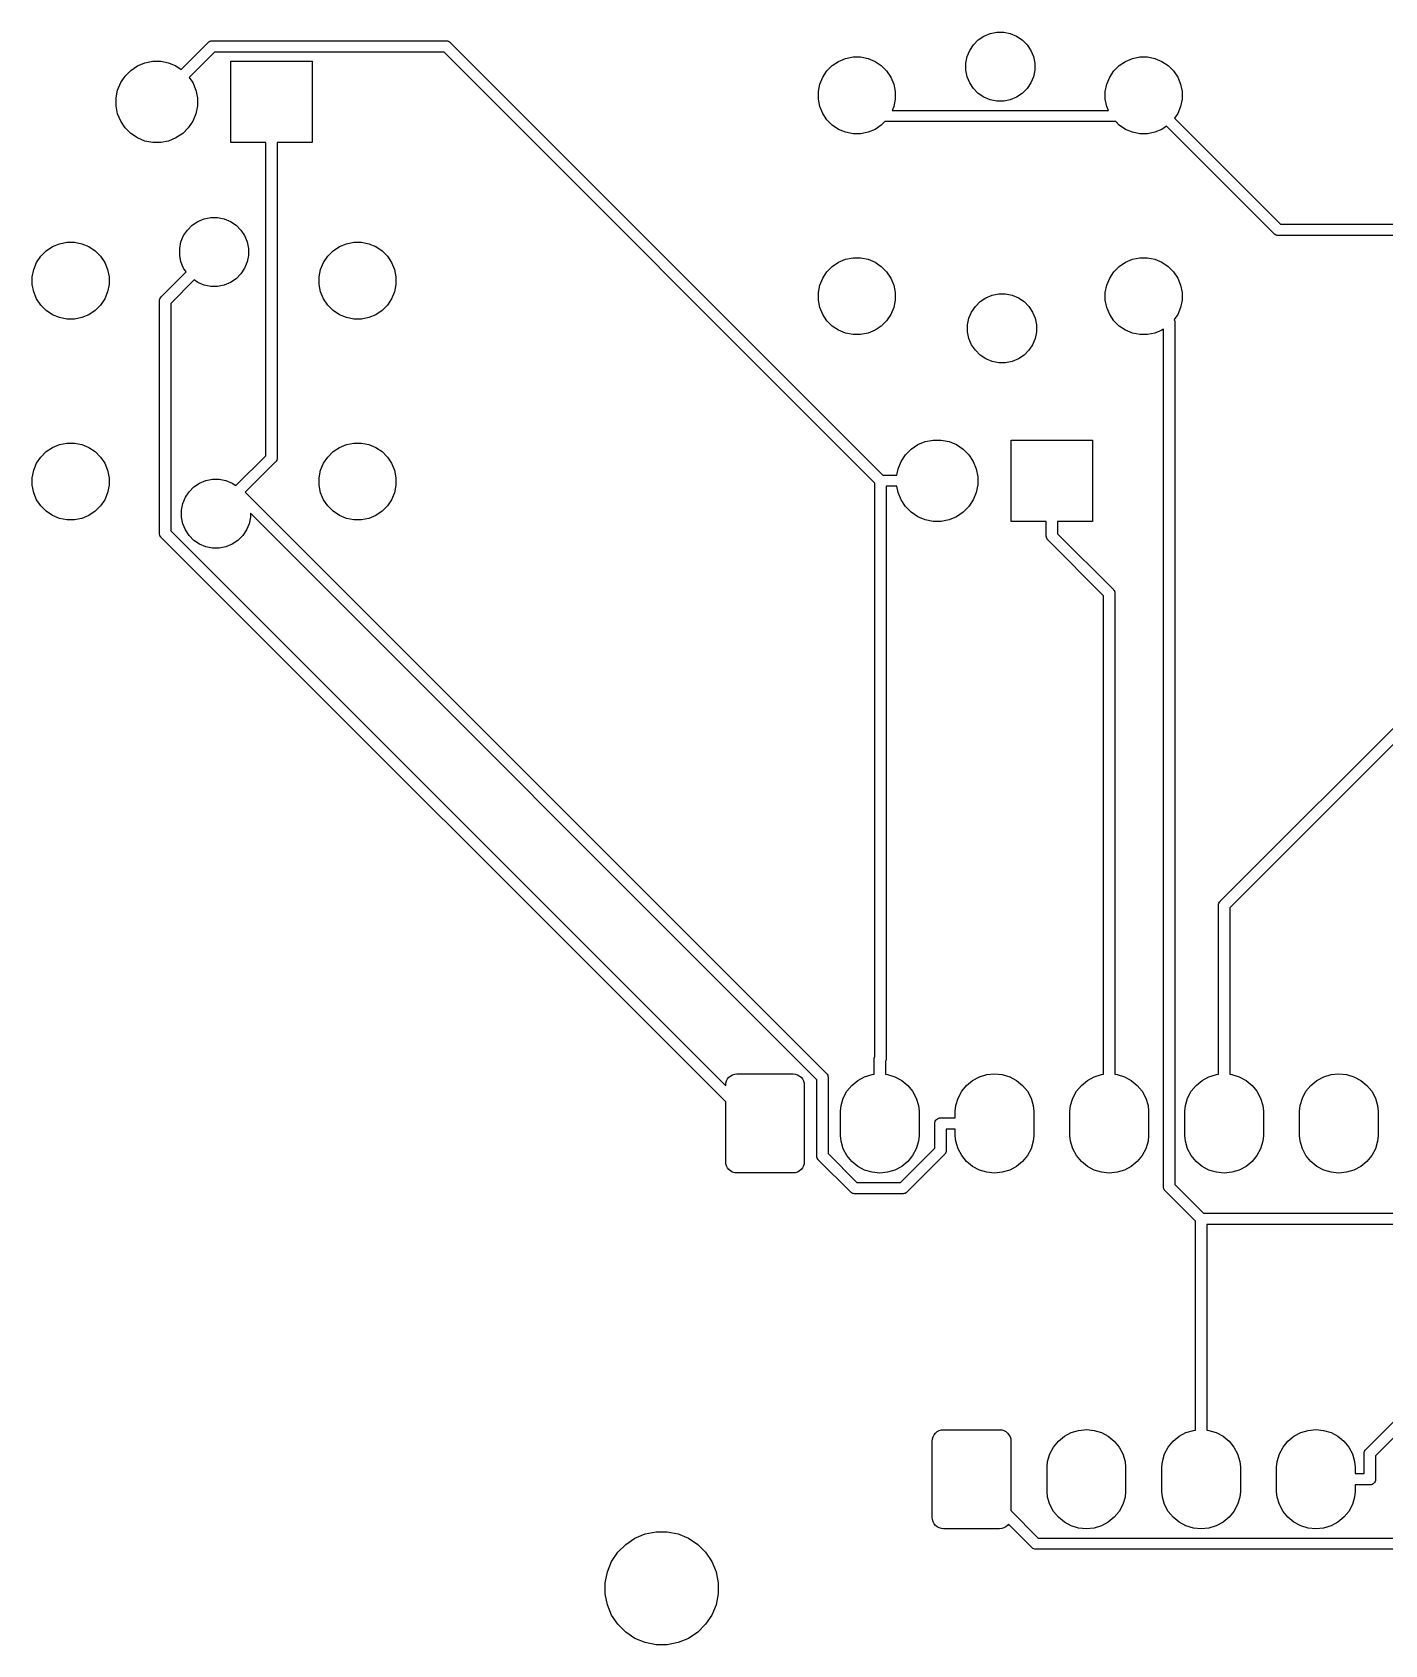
# Model space of a CAD drawing. Extents: x 108 to 193.1, y -121.2 to -85.5.
# Drawn here: x 108.02 to 137.95, y -121.17 to -85.48 of the extents above; entities that cross this region are included whole.
import ezdxf

# ---------------------------------------------------------------- set-up
doc = ezdxf.new("R2010")
doc.units = 0
doc.layers.add('BLACK', color=7, linetype='CONTINUOUS')

msp = doc.modelspace()

# ---------------------------------------------------------------- linework, layer by layer
at = {"layer": 'BLACK', "linetype": 'CONTINUOUS'}
for p, q in [((128.959, -85.6549), (129.084, -85.5715)), ((129.084, -85.5715), (129.223, -85.5141)), ((129.223, -85.5141), (129.37, -85.4848)), ((129.37, -85.4848), (129.52, -85.4848)), ((129.52, -85.4848), (129.667, -85.5141)), ((129.667, -85.5141), (129.806, -85.5715)), ((129.806, -85.5715), (129.931, -85.6549)), ((111.319, -86.3071), (111.909, -85.7173)), ((112.053, -85.9264), (111.496, -86.4839)), ((111.909, -85.7173), (111.913, -85.7126)), ((111.913, -85.7126), (111.917, -85.7087)), ((111.917, -85.7087), (111.932, -85.697)), ((111.917, -85.7087), (111.917, -85.7087)), ((111.932, -85.697), (111.953, -85.6854)), ((111.932, -85.697), (111.932, -85.697)), ((111.932, -85.697), (111.932, -85.697)), ((111.953, -85.6854), (111.977, -85.6782)), ((111.977, -85.6782), (111.995, -85.6764)), ((111.995, -85.6764), (112.001, -85.6758)), ((111.995, -85.6764), (111.995, -85.6764)), ((112.001, -85.6758), (112.008, -85.6764)), ((112.008, -85.6764), (117.18, -85.6764)), ((117.134, -85.9264), (112.053, -85.9264)), ((126.669, -95.4606), (117.134, -85.9264)), ((117.18, -85.6764), (117.186, -85.6758)), ((117.186, -85.6758), (117.192, -85.6764)), ((117.192, -85.6764), (117.192, -85.6764)), ((117.192, -85.6764), (117.211, -85.6782)), ((117.211, -85.6782), (117.234, -85.6854)), ((117.234, -85.6854), (117.256, -85.697)), ((117.256, -85.697), (117.275, -85.7126)), ((117.275, -85.7126), (117.279, -85.7174)), ((117.279, -85.7174), (126.845, -95.2838)), ((128.712, -86.0245), (128.77, -85.8859)), ((128.77, -85.8859), (128.853, -85.7611)), ((128.853, -85.7611), (128.959, -85.6549)), ((129.931, -85.6549), (130.037, -85.7611)), ((130.037, -85.7611), (130.12, -85.8859)), ((130.12, -85.8859), (130.178, -86.0245)), ((110.077, -86.4531), (110.202, -86.3277)), ((110.202, -86.3277), (110.35, -86.2292)), ((110.35, -86.2292), (110.513, -86.1614)), ((110.513, -86.1614), (110.687, -86.1268)), ((110.687, -86.1268), (110.865, -86.1268)), ((110.865, -86.1268), (111.039, -86.1614)), ((111.039, -86.1614), (111.202, -86.2292)), ((111.202, -86.2292), (111.319, -86.3071)), ((112.416, -87.9268), (112.416, -86.1268)), ((112.416, -86.1268), (114.216, -86.1268)), ((114.216, -86.1268), (114.216, -87.9268)), ((125.517, -86.4792), (125.61, -86.34)), ((125.61, -86.34), (125.728, -86.2216)), ((125.728, -86.2216), (125.867, -86.1285)), ((125.867, -86.1285), (126.022, -86.0645)), ((126.022, -86.0645), (126.186, -86.0318)), ((126.186, -86.0318), (126.354, -86.0318)), ((126.354, -86.0318), (126.518, -86.0645)), ((126.518, -86.0645), (126.673, -86.1285)), ((126.673, -86.1285), (126.812, -86.2216)), ((126.812, -86.2216), (126.93, -86.34)), ((126.93, -86.34), (127.023, -86.4792)), ((128.683, -86.1718), (128.712, -86.0245)), ((128.683, -86.3218), (128.683, -86.1718)), ((128.712, -86.4691), (128.683, -86.3218)), ((130.178, -86.0245), (130.207, -86.1718)), ((130.207, -86.3218), (130.178, -86.4691)), ((130.207, -86.1718), (130.207, -86.3218)), ((131.867, -86.4792), (131.96, -86.34)), ((131.96, -86.34), (132.078, -86.2216)), ((132.078, -86.2216), (132.217, -86.1285)), ((132.217, -86.1285), (132.372, -86.0645)), ((132.372, -86.0645), (132.536, -86.0318)), ((132.536, -86.0318), (132.704, -86.0318)), ((132.704, -86.0318), (132.868, -86.0645)), ((132.868, -86.0645), (133.023, -86.1285)), ((133.023, -86.1285), (133.162, -86.2216)), ((133.162, -86.2216), (133.28, -86.34)), ((133.28, -86.34), (133.373, -86.4792)), ((109.911, -86.7643), (109.978, -86.6005)), ((109.978, -86.6005), (110.077, -86.4531)), ((111.496, -86.4839), (111.574, -86.6005)), ((111.574, -86.6005), (111.641, -86.7643)), ((125.42, -86.7981), (125.453, -86.6339)), ((125.453, -86.6339), (125.517, -86.4792)), ((127.023, -86.4792), (127.087, -86.6339)), ((127.087, -86.6339), (127.12, -86.7981)), ((128.77, -86.6077), (128.712, -86.4691)), ((128.853, -86.7325), (128.77, -86.6077)), ((130.12, -86.6077), (130.037, -86.7325)), ((130.178, -86.4691), (130.12, -86.6077)), ((131.77, -86.7981), (131.803, -86.6339)), ((131.803, -86.6339), (131.867, -86.4792)), ((133.373, -86.4792), (133.437, -86.6339)), ((133.437, -86.6339), (133.47, -86.7981)), ((109.876, -86.9382), (109.911, -86.7643)), ((109.876, -87.1154), (109.876, -86.9382)), ((111.641, -86.7643), (111.676, -86.9382)), ((111.676, -86.9382), (111.676, -87.1154)), ((125.42, -86.9655), (125.42, -86.7981)), ((125.453, -87.1297), (125.42, -86.9655)), ((127.12, -86.9655), (127.087, -87.1297)), ((127.12, -86.7981), (127.12, -86.9655)), ((128.959, -86.8387), (128.853, -86.7325)), ((129.084, -86.9221), (128.959, -86.8387)), ((129.223, -86.9795), (129.084, -86.9221)), ((129.37, -87.0088), (129.223, -86.9795)), ((129.52, -87.0088), (129.37, -87.0088)), ((129.667, -86.9795), (129.52, -87.0088)), ((129.806, -86.9221), (129.667, -86.9795)), ((129.931, -86.8387), (129.806, -86.9221)), ((130.037, -86.7325), (129.931, -86.8387)), ((131.77, -86.9655), (131.77, -86.7981)), ((131.803, -87.1297), (131.77, -86.9655)), ((133.47, -86.9655), (133.437, -87.1297)), ((133.47, -86.7981), (133.47, -86.9655)), ((109.911, -87.2893), (109.876, -87.1154)), ((109.978, -87.4531), (109.911, -87.2893)), ((111.641, -87.2893), (111.574, -87.4531)), ((111.676, -87.1154), (111.641, -87.2893)), ((125.517, -87.2844), (125.453, -87.1297)), ((125.61, -87.4236), (125.517, -87.2844)), ((125.728, -87.542), (125.61, -87.4236)), ((127.087, -87.1297), (127.053, -87.2129)), ((127.053, -87.2129), (131.837, -87.2129)), ((131.837, -87.2129), (131.803, -87.1297)), ((133.373, -87.2844), (133.304, -87.3886)), ((133.304, -87.3886), (135.649, -89.7339)), ((133.437, -87.1297), (133.373, -87.2844)), ((110.077, -87.6005), (109.978, -87.4531)), ((110.202, -87.7259), (110.077, -87.6005)), ((110.35, -87.8244), (110.202, -87.7259)), ((111.35, -87.7259), (111.202, -87.8244)), ((111.475, -87.6005), (111.35, -87.7259)), ((111.574, -87.4531), (111.475, -87.6005)), ((125.867, -87.6351), (125.728, -87.542)), ((126.022, -87.6991), (125.867, -87.6351)), ((126.186, -87.7318), (126.022, -87.6991)), ((126.354, -87.7318), (126.186, -87.7318)), ((126.518, -87.6991), (126.354, -87.7318)), ((126.673, -87.6351), (126.518, -87.6991)), ((126.812, -87.542), (126.673, -87.6351)), ((126.891, -87.4629), (126.812, -87.542)), ((131.999, -87.4629), (126.891, -87.4629)), ((132.078, -87.542), (131.999, -87.4629)), ((132.217, -87.6351), (132.078, -87.542)), ((132.372, -87.6991), (132.217, -87.6351)), ((132.536, -87.7318), (132.372, -87.6991)), ((132.704, -87.7318), (132.536, -87.7318)), ((132.868, -87.6991), (132.704, -87.7318)), ((133.023, -87.6351), (132.868, -87.6991)), ((133.127, -87.5654), (133.023, -87.6351)), ((135.504, -89.943), (133.127, -87.5654)), ((110.513, -87.8922), (110.35, -87.8244)), ((110.687, -87.9268), (110.513, -87.8922)), ((110.865, -87.9268), (110.687, -87.9268)), ((111.039, -87.8922), (110.865, -87.9268)), ((111.202, -87.8244), (111.039, -87.8922)), ((113.191, -87.9268), (112.416, -87.9268)), ((113.191, -94.856), (113.191, -87.9268)), ((114.216, -87.9268), (113.441, -87.9268)), ((113.441, -87.9268), (113.441, -94.9017)), ((111.371, -89.9859), (111.454, -89.8611)), ((111.454, -89.8611), (111.56, -89.7549)), ((111.56, -89.7549), (111.685, -89.6715)), ((111.685, -89.6715), (111.824, -89.6141)), ((111.824, -89.6141), (111.971, -89.5848)), ((111.971, -89.5848), (112.121, -89.5848)), ((112.121, -89.5848), (112.268, -89.6141)), ((112.268, -89.6141), (112.407, -89.6715)), ((112.407, -89.6715), (112.532, -89.7549)), ((112.532, -89.7549), (112.638, -89.8611)), ((112.638, -89.8611), (112.721, -89.9859)), ((135.649, -89.7339), (167.771, -89.7339)), ((108.329, -90.3216), (108.468, -90.2285)), ((108.468, -90.2285), (108.623, -90.1645)), ((108.623, -90.1645), (108.787, -90.1318)), ((108.787, -90.1318), (108.955, -90.1318)), ((108.955, -90.1318), (109.119, -90.1645)), ((109.119, -90.1645), (109.274, -90.2285)), ((109.274, -90.2285), (109.413, -90.3216)), ((111.284, -90.2717), (111.313, -90.1245)), ((111.284, -90.4218), (111.284, -90.2717)), ((111.313, -90.1245), (111.371, -89.9859)), ((112.721, -89.9859), (112.779, -90.1245)), ((112.779, -90.1245), (112.808, -90.2717)), ((112.808, -90.2717), (112.808, -90.4218)), ((114.679, -90.3216), (114.818, -90.2285)), ((114.818, -90.2285), (114.973, -90.1645)), ((114.973, -90.1645), (115.137, -90.1318)), ((115.137, -90.1318), (115.305, -90.1318)), ((115.305, -90.1318), (115.469, -90.1645)), ((115.469, -90.1645), (115.624, -90.2285)), ((115.624, -90.2285), (115.763, -90.3216)), ((135.508, -89.9477), (135.504, -89.943)), ((135.513, -89.9516), (135.508, -89.9477)), ((135.525, -89.9613), (135.513, -89.9516)), ((135.513, -89.9516), (135.513, -89.9516)), ((135.527, -89.9633), (135.525, -89.9613)), ((135.549, -89.9749), (135.527, -89.9633)), ((135.573, -89.9821), (135.549, -89.9749)), ((135.591, -89.9839), (135.573, -89.9821)), ((135.597, -89.9845), (135.591, -89.9839)), ((135.591, -89.9839), (135.591, -89.9839)), ((135.603, -89.9839), (135.597, -89.9845)), ((167.726, -89.9839), (135.603, -89.9839)), ((108.054, -90.7339), (108.118, -90.5792)), ((108.118, -90.5792), (108.211, -90.44)), ((108.211, -90.44), (108.329, -90.3216)), ((109.413, -90.3216), (109.531, -90.44)), ((109.531, -90.44), (109.624, -90.5792)), ((109.624, -90.5792), (109.688, -90.7339)), ((111.313, -90.5691), (111.284, -90.4218)), ((111.371, -90.7077), (111.313, -90.5691)), ((112.779, -90.5691), (112.721, -90.7077)), ((112.808, -90.4218), (112.779, -90.5691)), ((114.404, -90.7339), (114.468, -90.5792)), ((114.468, -90.5792), (114.561, -90.44)), ((114.561, -90.44), (114.679, -90.3216)), ((115.763, -90.3216), (115.881, -90.44)), ((115.881, -90.44), (115.974, -90.5792)), ((115.974, -90.5792), (116.038, -90.7339)), ((125.728, -90.6666), (125.867, -90.5735)), ((125.867, -90.5735), (126.022, -90.5095)), ((126.022, -90.5095), (126.186, -90.4768)), ((126.186, -90.4768), (126.354, -90.4768)), ((126.354, -90.4768), (126.518, -90.5095)), ((126.518, -90.5095), (126.673, -90.5735)), ((126.673, -90.5735), (126.812, -90.6666)), ((132.078, -90.6666), (132.217, -90.5735)), ((132.217, -90.5735), (132.372, -90.5095)), ((132.372, -90.5095), (132.536, -90.4768)), ((132.536, -90.4768), (132.704, -90.4768)), ((132.704, -90.4768), (132.868, -90.5095)), ((132.868, -90.5095), (133.023, -90.5735)), ((133.023, -90.5735), (133.162, -90.6666)), ((108.021, -90.8981), (108.054, -90.7339)), ((108.021, -91.0655), (108.021, -90.8981)), ((109.688, -90.7339), (109.721, -90.8981)), ((109.721, -90.8981), (109.721, -91.0655)), ((110.877, -91.3395), (111.426, -90.7902)), ((111.603, -90.967), (111.086, -91.484)), ((111.426, -90.7902), (111.371, -90.7077)), ((111.685, -91.0221), (111.603, -90.967)), ((112.532, -90.9387), (112.407, -91.0221)), ((112.638, -90.8325), (112.532, -90.9387)), ((112.721, -90.7077), (112.638, -90.8325)), ((114.371, -90.8981), (114.404, -90.7339)), ((114.371, -91.0655), (114.371, -90.8981)), ((116.038, -90.7339), (116.071, -90.8981)), ((116.071, -90.8981), (116.071, -91.0655)), ((125.453, -91.0789), (125.517, -90.9242)), ((125.517, -90.9242), (125.61, -90.785)), ((125.61, -90.785), (125.728, -90.6666)), ((126.812, -90.6666), (126.93, -90.785)), ((126.93, -90.785), (127.023, -90.9242)), ((127.023, -90.9242), (127.087, -91.0789)), ((131.803, -91.0789), (131.867, -90.9242)), ((131.867, -90.9242), (131.96, -90.785)), ((131.96, -90.785), (132.078, -90.6666)), ((133.162, -90.6666), (133.28, -90.785)), ((133.28, -90.785), (133.373, -90.9242)), ((133.373, -90.9242), (133.437, -91.0789)), ((108.054, -91.2297), (108.021, -91.0655)), ((108.118, -91.3844), (108.054, -91.2297)), ((109.688, -91.2297), (109.624, -91.3844)), ((109.721, -91.0655), (109.688, -91.2297)), ((110.856, -91.3624), (110.872, -91.3434)), ((110.872, -91.3434), (110.877, -91.3395)), ((111.824, -91.0795), (111.685, -91.0221)), ((111.971, -91.1088), (111.824, -91.0795)), ((112.121, -91.1088), (111.971, -91.1088)), ((112.268, -91.0795), (112.121, -91.1088)), ((112.407, -91.0221), (112.268, -91.0795)), ((114.404, -91.2297), (114.371, -91.0655)), ((114.468, -91.3844), (114.404, -91.2297)), ((116.038, -91.2297), (115.974, -91.3844)), ((116.071, -91.0655), (116.038, -91.2297)), ((125.42, -91.2431), (125.453, -91.0789)), ((125.42, -91.4105), (125.42, -91.2431)), ((127.087, -91.0789), (127.12, -91.2431)), ((127.12, -91.2431), (127.12, -91.4105)), ((129.124, -91.3625), (129.263, -91.3051)), ((129.263, -91.3051), (129.41, -91.2758)), ((129.41, -91.2758), (129.56, -91.2758)), ((129.56, -91.2758), (129.707, -91.3051)), ((129.707, -91.3051), (129.846, -91.3625)), ((131.77, -91.2431), (131.803, -91.0789)), ((131.77, -91.4105), (131.77, -91.2431)), ((133.437, -91.0789), (133.47, -91.2431)), ((133.47, -91.2431), (133.47, -91.4105)), ((108.211, -91.5236), (108.118, -91.3844)), ((108.329, -91.642), (108.211, -91.5236)), ((108.468, -91.7351), (108.329, -91.642)), ((109.413, -91.642), (109.274, -91.7351)), ((109.531, -91.5236), (109.413, -91.642)), ((109.624, -91.3844), (109.531, -91.5236)), ((110.835, -91.4322), (110.836, -91.4261)), ((110.836, -91.4383), (110.835, -91.4322)), ((110.836, -91.4261), (110.837, -91.4077)), ((110.836, -91.4261), (110.836, -91.4261)), ((110.836, -96.565), (110.836, -91.4383)), ((110.837, -91.4077), (110.845, -91.3841)), ((110.845, -91.3841), (110.856, -91.3624)), ((111.086, -91.484), (111.086, -96.5193)), ((114.561, -91.5236), (114.468, -91.3844)), ((114.679, -91.642), (114.561, -91.5236)), ((114.818, -91.7351), (114.679, -91.642)), ((115.763, -91.642), (115.624, -91.7351)), ((115.881, -91.5236), (115.763, -91.642)), ((115.974, -91.3844), (115.881, -91.5236)), ((125.453, -91.5747), (125.42, -91.4105)), ((125.517, -91.7294), (125.453, -91.5747)), ((127.087, -91.5747), (127.023, -91.7294)), ((127.12, -91.4105), (127.087, -91.5747)), ((128.752, -91.8155), (128.81, -91.6769)), ((128.81, -91.6769), (128.893, -91.5521)), ((128.893, -91.5521), (128.999, -91.4459)), ((128.999, -91.4459), (129.124, -91.3625)), ((129.846, -91.3625), (129.971, -91.4459)), ((129.971, -91.4459), (130.077, -91.5521)), ((130.077, -91.5521), (130.16, -91.6769)), ((130.16, -91.6769), (130.218, -91.8155)), ((131.803, -91.5747), (131.77, -91.4105)), ((131.867, -91.7294), (131.803, -91.5747)), ((133.437, -91.5747), (133.373, -91.7294)), ((133.47, -91.4105), (133.437, -91.5747)), ((108.623, -91.7991), (108.468, -91.7351)), ((108.787, -91.8318), (108.623, -91.7991)), ((108.955, -91.8318), (108.787, -91.8318)), ((109.119, -91.7991), (108.955, -91.8318)), ((109.274, -91.7351), (109.119, -91.7991)), ((114.973, -91.7991), (114.818, -91.7351)), ((115.137, -91.8318), (114.973, -91.7991)), ((115.305, -91.8318), (115.137, -91.8318)), ((115.469, -91.7991), (115.305, -91.8318)), ((115.624, -91.7351), (115.469, -91.7991)), ((125.61, -91.8686), (125.517, -91.7294)), ((125.728, -91.987), (125.61, -91.8686)), ((125.867, -92.0801), (125.728, -91.987)), ((126.812, -91.987), (126.673, -92.0801)), ((126.93, -91.8686), (126.812, -91.987)), ((127.023, -91.7294), (126.93, -91.8686)), ((128.723, -91.9627), (128.752, -91.8155)), ((128.723, -92.1128), (128.723, -91.9627)), ((130.218, -91.8155), (130.247, -91.9627)), ((130.247, -91.9627), (130.247, -92.1128)), ((131.96, -91.8686), (131.867, -91.7294)), ((132.078, -91.987), (131.96, -91.8686)), ((132.217, -92.0801), (132.078, -91.987)), ((133.055, -92.0587), (133.023, -92.0801)), ((133.055, -111.027), (133.055, -92.0587)), ((133.373, -91.7294), (133.297, -91.8433)), ((133.297, -91.8433), (133.303, -91.8619)), ((133.303, -91.8619), (133.305, -91.8803)), ((133.305, -91.8803), (133.305, -91.8803)), ((133.305, -91.8803), (133.305, -91.8864)), ((133.305, -91.8864), (133.305, -91.8925)), ((133.305, -91.8925), (133.305, -110.982)), ((126.022, -92.1441), (125.867, -92.0801)), ((126.186, -92.1768), (126.022, -92.1441)), ((126.354, -92.1768), (126.186, -92.1768)), ((126.518, -92.1441), (126.354, -92.1768)), ((126.673, -92.0801), (126.518, -92.1441)), ((128.752, -92.2601), (128.723, -92.1128)), ((128.81, -92.3987), (128.752, -92.2601)), ((128.893, -92.5235), (128.81, -92.3987)), ((130.16, -92.3987), (130.077, -92.5235)), ((130.218, -92.2601), (130.16, -92.3987)), ((130.247, -92.1128), (130.218, -92.2601)), ((132.372, -92.1441), (132.217, -92.0801)), ((132.536, -92.1768), (132.372, -92.1441)), ((132.704, -92.1768), (132.536, -92.1768)), ((132.868, -92.1441), (132.704, -92.1768)), ((133.023, -92.0801), (132.868, -92.1441)), ((128.999, -92.6297), (128.893, -92.5235)), ((129.124, -92.7131), (128.999, -92.6297)), ((129.263, -92.7705), (129.124, -92.7131)), ((129.41, -92.7998), (129.263, -92.7705)), ((129.707, -92.7705), (129.56, -92.7998)), ((129.846, -92.7131), (129.707, -92.7705)), ((129.971, -92.6297), (129.846, -92.7131)), ((130.077, -92.5235), (129.971, -92.6297)), ((129.56, -92.7998), (129.41, -92.7998)), ((134.314, -104.714), (145.606, -93.4217)), ((145.699, -93.6826), (134.523, -104.859)), ((127.622, -94.6112), (127.785, -94.5434)), ((127.785, -94.5434), (127.959, -94.5088)), ((127.959, -94.5088), (128.137, -94.5088)), ((128.137, -94.5088), (128.311, -94.5434)), ((128.311, -94.5434), (128.474, -94.6112)), ((129.688, -96.3088), (129.688, -94.5088)), ((129.688, -94.5088), (131.488, -94.5088)), ((131.488, -94.5088), (131.488, -96.3088)), ((108.118, -95.0242), (108.211, -94.885)), ((108.211, -94.885), (108.329, -94.7666)), ((108.329, -94.7666), (108.468, -94.6735)), ((108.468, -94.6735), (108.623, -94.6095)), ((108.623, -94.6095), (108.787, -94.5768)), ((108.787, -94.5768), (108.955, -94.5768)), ((108.955, -94.5768), (109.119, -94.6095)), ((109.119, -94.6095), (109.274, -94.6735)), ((109.274, -94.6735), (109.413, -94.7666)), ((109.413, -94.7666), (109.531, -94.885)), ((109.531, -94.885), (109.624, -95.0242)), ((112.529, -95.5176), (113.191, -94.856)), ((113.441, -94.9139), (113.439, -94.9323)), ((113.441, -94.9017), (113.442, -94.9078)), ((113.442, -94.9078), (113.441, -94.9139)), ((113.441, -94.9139), (113.441, -94.9139)), ((114.468, -95.0242), (114.561, -94.885)), ((114.561, -94.885), (114.679, -94.7666)), ((114.679, -94.7666), (114.818, -94.6735)), ((114.818, -94.6735), (114.973, -94.6095)), ((114.973, -94.6095), (115.137, -94.5768)), ((115.137, -94.5768), (115.305, -94.5768)), ((115.305, -94.5768), (115.469, -94.6095)), ((115.469, -94.6095), (115.624, -94.6735)), ((115.624, -94.6735), (115.763, -94.7666)), ((115.763, -94.7666), (115.881, -94.885)), ((115.881, -94.885), (115.974, -95.0242)), ((127.25, -94.9825), (127.349, -94.8351)), ((127.349, -94.8351), (127.474, -94.7097)), ((127.474, -94.7097), (127.622, -94.6112)), ((128.474, -94.6112), (128.622, -94.7097)), ((128.622, -94.7097), (128.747, -94.8351)), ((128.747, -94.8351), (128.846, -94.9825)), ((108.021, -95.3431), (108.054, -95.1789)), ((108.054, -95.1789), (108.118, -95.0242)), ((109.624, -95.0242), (109.688, -95.1789)), ((109.688, -95.1789), (109.721, -95.3431)), ((113.4, -95.0005), (112.736, -95.6647)), ((113.405, -94.9966), (113.4, -95.0005)), ((113.409, -94.9919), (113.405, -94.9966)), ((113.42, -94.9776), (113.409, -94.9919)), ((113.409, -94.9919), (113.409, -94.9919)), ((113.432, -94.9559), (113.42, -94.9776)), ((113.434, -94.9493), (113.432, -94.9559)), ((113.439, -94.9323), (113.434, -94.9493)), ((114.371, -95.3431), (114.404, -95.1789)), ((114.404, -95.1789), (114.468, -95.0242)), ((115.974, -95.0242), (116.038, -95.1789)), ((116.038, -95.1789), (116.071, -95.3431)), ((127.155, -95.2838), (127.183, -95.1463)), ((127.183, -95.1463), (127.25, -94.9825)), ((128.846, -94.9825), (128.913, -95.1463)), ((128.913, -95.1463), (128.948, -95.3202)), ((108.021, -95.5105), (108.021, -95.3431)), ((108.054, -95.6747), (108.021, -95.5105)), ((109.721, -95.5105), (109.688, -95.6747)), ((109.721, -95.3431), (109.721, -95.5105)), ((111.494, -95.6521), (111.6, -95.5459)), ((111.6, -95.5459), (111.725, -95.4625)), ((111.725, -95.4625), (111.864, -95.4051)), ((111.864, -95.4051), (112.011, -95.3758)), ((112.011, -95.3758), (112.161, -95.3758)), ((112.161, -95.3758), (112.308, -95.4051)), ((112.308, -95.4051), (112.447, -95.4625)), ((112.447, -95.4625), (112.529, -95.5176)), ((114.371, -95.5105), (114.371, -95.3431)), ((114.404, -95.6747), (114.371, -95.5105)), ((116.071, -95.5105), (116.038, -95.6747)), ((116.071, -95.3431), (116.071, -95.5105)), ((126.669, -108.152), (126.669, -95.4606)), ((126.845, -95.2838), (127.155, -95.2838)), ((127.155, -95.5338), (126.919, -95.5338)), ((126.919, -95.5338), (126.919, -108.191)), ((127.183, -95.6713), (127.155, -95.5338)), ((128.948, -95.4974), (128.913, -95.6713)), ((128.948, -95.3202), (128.948, -95.4974)), ((108.118, -95.8294), (108.054, -95.6747)), ((108.211, -95.9686), (108.118, -95.8294)), ((108.329, -96.087), (108.211, -95.9686)), ((109.531, -95.9686), (109.413, -96.087)), ((109.624, -95.8294), (109.531, -95.9686)), ((109.688, -95.6747), (109.624, -95.8294)), ((111.324, -96.0627), (111.353, -95.9155)), ((111.353, -95.9155), (111.411, -95.7769)), ((111.411, -95.7769), (111.494, -95.6521)), ((112.736, -95.6647), (125.593, -108.521)), ((114.468, -95.8294), (114.404, -95.6747)), ((114.561, -95.9686), (114.468, -95.8294)), ((114.679, -96.087), (114.561, -95.9686)), ((115.881, -95.9686), (115.763, -96.087)), ((115.974, -95.8294), (115.881, -95.9686)), ((116.038, -95.6747), (115.974, -95.8294)), ((127.25, -95.8351), (127.183, -95.6713)), ((127.349, -95.9825), (127.25, -95.8351)), ((127.474, -96.1079), (127.349, -95.9825)), ((128.747, -95.9825), (128.622, -96.1079)), ((128.846, -95.8351), (128.747, -95.9825)), ((128.913, -95.6713), (128.846, -95.8351)), ((108.468, -96.1801), (108.329, -96.087)), ((108.623, -96.2441), (108.468, -96.1801)), ((108.787, -96.2768), (108.623, -96.2441)), ((108.955, -96.2768), (108.787, -96.2768)), ((109.119, -96.2441), (108.955, -96.2768)), ((109.274, -96.1801), (109.119, -96.2441)), ((109.413, -96.087), (109.274, -96.1801)), ((111.324, -96.2128), (111.324, -96.0627)), ((111.353, -96.3601), (111.324, -96.2128)), ((112.848, -96.2128), (112.819, -96.3601)), ((125.383, -108.666), (112.848, -96.1304)), ((112.848, -96.1304), (112.848, -96.2128)), ((114.818, -96.1801), (114.679, -96.087)), ((114.973, -96.2441), (114.818, -96.1801)), ((115.137, -96.2768), (114.973, -96.2441)), ((115.305, -96.2768), (115.137, -96.2768)), ((115.469, -96.2441), (115.305, -96.2768)), ((115.624, -96.1801), (115.469, -96.2441)), ((115.763, -96.087), (115.624, -96.1801)), ((127.622, -96.2064), (127.474, -96.1079)), ((127.785, -96.2742), (127.622, -96.2064)), ((127.959, -96.3088), (127.785, -96.2742)), ((128.137, -96.3088), (127.959, -96.3088)), ((128.311, -96.2742), (128.137, -96.3088)), ((128.474, -96.2064), (128.311, -96.2742)), ((128.622, -96.1079), (128.474, -96.2064)), ((130.463, -96.3088), (129.688, -96.3088)), ((130.463, -96.628), (130.463, -96.3088)), ((131.488, -96.3088), (130.713, -96.3088)), ((130.713, -96.3088), (130.713, -96.5823)), ((110.835, -96.5711), (110.836, -96.565)), ((110.837, -96.5956), (110.835, -96.5711)), ((110.845, -96.6192), (110.837, -96.5956)), ((110.856, -96.6409), (110.845, -96.6192)), ((110.868, -96.6551), (110.856, -96.6409)), ((110.872, -96.6599), (110.868, -96.6551)), ((110.877, -96.6638), (110.872, -96.6599)), ((123.368, -109.155), (110.877, -96.6638)), ((111.086, -96.5193), (123.368, -108.802)), ((111.411, -96.4987), (111.353, -96.3601)), ((111.494, -96.6235), (111.411, -96.4987)), ((111.6, -96.7297), (111.494, -96.6235)), ((112.678, -96.6235), (112.572, -96.7297)), ((112.761, -96.4987), (112.678, -96.6235)), ((112.819, -96.3601), (112.761, -96.4987)), ((130.462, -96.6341), (130.463, -96.628)), ((130.465, -96.6586), (130.462, -96.6341)), ((130.472, -96.6822), (130.465, -96.6586)), ((130.484, -96.7039), (130.472, -96.6822)), ((130.495, -96.7181), (130.484, -96.7039)), ((130.713, -96.5823), (131.942, -97.8114)), ((111.725, -96.8131), (111.6, -96.7297)), ((111.864, -96.8705), (111.725, -96.8131)), ((112.011, -96.8998), (111.864, -96.8705)), ((112.161, -96.8998), (112.011, -96.8998)), ((112.308, -96.8705), (112.161, -96.8998)), ((112.447, -96.8131), (112.308, -96.8705)), ((112.572, -96.7297), (112.447, -96.8131)), ((130.499, -96.7229), (130.495, -96.7181)), ((130.504, -96.7268), (130.499, -96.7229)), ((131.733, -97.9559), (130.504, -96.7268)), ((131.733, -108.546), (131.733, -97.9559)), ((131.942, -97.8114), (131.947, -97.8153)), ((131.947, -97.8153), (131.951, -97.82)), ((131.951, -97.82), (131.951, -97.82)), ((131.951, -97.82), (131.96, -97.8318)), ((131.96, -97.8318), (131.962, -97.8343)), ((131.962, -97.8343), (131.974, -97.856)), ((131.974, -97.856), (131.981, -97.8796)), ((131.981, -97.8796), (131.983, -97.898)), ((131.983, -97.898), (131.983, -97.898)), ((131.983, -97.898), (131.984, -97.9041)), ((131.984, -97.9041), (131.983, -97.9102)), ((131.983, -97.9102), (131.983, -108.546)), ((134.272, -104.807), (134.273, -104.801)), ((134.273, -104.813), (134.272, -104.807)), ((134.273, -104.801), (134.275, -104.782)), ((134.273, -104.801), (134.273, -104.801)), ((134.273, -108.546), (134.273, -104.813)), ((134.275, -104.782), (134.282, -104.759)), ((134.282, -104.759), (134.294, -104.737)), ((134.294, -104.737), (134.309, -104.718)), ((134.309, -104.718), (134.314, -104.714)), ((134.523, -104.859), (134.523, -108.546)), ((126.652, -108.213), (126.655, -108.188)), ((126.653, -108.219), (126.652, -108.213)), ((126.653, -108.546), (126.653, -108.219)), ((126.655, -108.188), (126.662, -108.165)), ((126.662, -108.165), (126.669, -108.152)), ((126.91, -108.245), (126.903, -108.258)), ((126.903, -108.258), (126.903, -108.546)), ((126.917, -108.222), (126.91, -108.245)), ((126.919, -108.203), (126.917, -108.222)), ((126.919, -108.191), (126.919, -108.197)), ((126.919, -108.197), (126.919, -108.203)), ((126.919, -108.203), (126.919, -108.203)), ((123.368, -108.788), (123.373, -108.739)), ((123.368, -108.802), (123.368, -108.788)), ((123.373, -108.739), (123.387, -108.692)), ((123.387, -108.692), (123.41, -108.649)), ((123.41, -108.649), (123.441, -108.611)), ((123.441, -108.611), (123.479, -108.58)), ((123.479, -108.58), (123.522, -108.557)), ((123.522, -108.557), (123.569, -108.543)), ((123.569, -108.543), (123.618, -108.538)), ((123.618, -108.538), (124.858, -108.538)), ((124.858, -108.538), (124.907, -108.543)), ((124.907, -108.543), (124.954, -108.557)), ((124.954, -108.557), (124.997, -108.58)), ((124.997, -108.58), (125.035, -108.611)), ((125.035, -108.611), (125.066, -108.649)), ((125.066, -108.649), (125.089, -108.692)), ((125.089, -108.692), (125.103, -108.739)), ((125.103, -108.739), (125.108, -108.788)), ((125.108, -108.788), (125.108, -110.478)), ((125.384, -110.347), (125.383, -108.666)), ((125.593, -108.521), (125.597, -108.525)), ((125.597, -108.525), (125.601, -108.53)), ((125.601, -108.53), (125.601, -108.53)), ((125.601, -108.53), (125.608, -108.538)), ((125.608, -108.538), (125.613, -108.544)), ((125.613, -108.544), (125.625, -108.566)), ((125.625, -108.566), (125.632, -108.59)), ((125.632, -108.59), (125.633, -108.608)), ((125.633, -108.608), (125.633, -108.608)), ((125.633, -108.608), (125.634, -108.614)), ((125.634, -108.614), (125.633, -108.62)), ((125.633, -108.62), (125.633, -110.302)), ((126.051, -108.922), (126.16, -108.79)), ((126.16, -108.79), (126.292, -108.681)), ((126.292, -108.681), (126.443, -108.6)), ((126.443, -108.6), (126.607, -108.551)), ((126.607, -108.551), (126.653, -108.546)), ((126.903, -108.546), (126.949, -108.551)), ((126.949, -108.551), (127.113, -108.6)), ((127.113, -108.6), (127.264, -108.681)), ((127.264, -108.681), (127.396, -108.79)), ((127.396, -108.79), (127.505, -108.922)), ((128.591, -108.922), (128.7, -108.79)), ((128.7, -108.79), (128.832, -108.681)), ((128.832, -108.681), (128.983, -108.6)), ((128.983, -108.6), (129.147, -108.551)), ((129.147, -108.551), (129.318, -108.534)), ((129.318, -108.534), (129.489, -108.551)), ((129.489, -108.551), (129.653, -108.6)), ((129.653, -108.6), (129.804, -108.681)), ((129.804, -108.681), (129.936, -108.79)), ((129.936, -108.79), (130.045, -108.922)), ((131.131, -108.922), (131.24, -108.79)), ((131.24, -108.79), (131.372, -108.681)), ((131.372, -108.681), (131.523, -108.6)), ((131.523, -108.6), (131.687, -108.551)), ((131.687, -108.551), (131.733, -108.546)), ((131.983, -108.546), (132.029, -108.551)), ((132.029, -108.551), (132.193, -108.6)), ((132.193, -108.6), (132.344, -108.681)), ((132.344, -108.681), (132.476, -108.79)), ((132.476, -108.79), (132.585, -108.922)), ((133.671, -108.922), (133.78, -108.79)), ((133.78, -108.79), (133.912, -108.681)), ((133.912, -108.681), (134.063, -108.6)), ((134.063, -108.6), (134.227, -108.551)), ((134.227, -108.551), (134.273, -108.546)), ((134.523, -108.546), (134.569, -108.551)), ((134.569, -108.551), (134.733, -108.6)), ((134.733, -108.6), (134.884, -108.681)), ((134.884, -108.681), (135.016, -108.79)), ((135.016, -108.79), (135.125, -108.922)), ((136.211, -108.922), (136.32, -108.79)), ((136.32, -108.79), (136.452, -108.681)), ((136.452, -108.681), (136.603, -108.6)), ((136.603, -108.6), (136.767, -108.551)), ((136.767, -108.551), (136.938, -108.534)), ((136.938, -108.534), (137.109, -108.551)), ((137.109, -108.551), (137.273, -108.6)), ((137.273, -108.6), (137.424, -108.681)), ((137.424, -108.681), (137.556, -108.79)), ((137.556, -108.79), (137.665, -108.922)), ((123.368, -110.478), (123.368, -109.155)), ((125.921, -109.237), (125.97, -109.073)), ((125.97, -109.073), (126.051, -108.922)), ((127.505, -108.922), (127.586, -109.073)), ((127.586, -109.073), (127.635, -109.237)), ((128.461, -109.237), (128.51, -109.073)), ((128.51, -109.073), (128.591, -108.922)), ((130.045, -108.922), (130.126, -109.073)), ((130.126, -109.073), (130.175, -109.237)), ((131.001, -109.237), (131.05, -109.073)), ((131.05, -109.073), (131.131, -108.922)), ((132.585, -108.922), (132.666, -109.073)), ((132.666, -109.073), (132.715, -109.237)), ((133.541, -109.237), (133.59, -109.073)), ((133.59, -109.073), (133.671, -108.922)), ((135.125, -108.922), (135.206, -109.073)), ((135.206, -109.073), (135.255, -109.237)), ((136.081, -109.237), (136.13, -109.073)), ((136.13, -109.073), (136.211, -108.922)), ((137.665, -108.922), (137.746, -109.073)), ((137.746, -109.073), (137.795, -109.237)), ((125.908, -109.365), (125.921, -109.237)), ((125.908, -109.901), (125.908, -109.365)), ((127.635, -109.237), (127.648, -109.365)), ((127.648, -109.365), (127.648, -109.901)), ((128.018, -109.563), (128.034, -109.544)), ((128.034, -109.544), (128.053, -109.529)), ((128.053, -109.529), (128.075, -109.517)), ((128.075, -109.517), (128.098, -109.51)), ((128.098, -109.51), (128.117, -109.508)), ((128.117, -109.508), (128.123, -109.507)), ((128.117, -109.508), (128.117, -109.508)), ((128.123, -109.507), (128.129, -109.508)), ((128.129, -109.508), (128.448, -109.508)), ((128.448, -109.365), (128.461, -109.237)), ((128.448, -109.508), (128.448, -109.365)), ((130.175, -109.237), (130.188, -109.365)), ((130.188, -109.365), (130.188, -109.901)), ((130.988, -109.365), (131.001, -109.237)), ((130.988, -109.901), (130.988, -109.365)), ((132.715, -109.237), (132.728, -109.365)), ((132.728, -109.365), (132.728, -109.901)), ((133.528, -109.365), (133.541, -109.237)), ((133.528, -109.901), (133.528, -109.365)), ((135.255, -109.237), (135.268, -109.365)), ((135.268, -109.365), (135.268, -109.901)), ((136.068, -109.365), (136.081, -109.237)), ((136.068, -109.901), (136.068, -109.365)), ((137.795, -109.237), (137.808, -109.365)), ((137.808, -109.365), (137.808, -109.901)), ((125.921, -110.029), (125.908, -109.901)), ((127.648, -109.901), (127.635, -110.029)), ((127.997, -109.633), (128, -109.608)), ((127.998, -109.639), (127.997, -109.633)), ((127.998, -110.179), (127.998, -109.639)), ((128, -109.608), (128.007, -109.585)), ((128.007, -109.585), (128.018, -109.563)), ((128.448, -109.758), (128.248, -109.758)), ((128.248, -109.758), (128.248, -110.224)), ((128.448, -109.901), (128.448, -109.758)), ((128.461, -110.029), (128.448, -109.901)), ((130.188, -109.901), (130.175, -110.029)), ((131.001, -110.029), (130.988, -109.901)), ((132.728, -109.901), (132.715, -110.029)), ((133.541, -110.029), (133.528, -109.901)), ((135.268, -109.901), (135.255, -110.029)), ((136.081, -110.029), (136.068, -109.901)), ((137.808, -109.901), (137.795, -110.029)), ((125.97, -110.193), (125.921, -110.029)), ((126.051, -110.344), (125.97, -110.193)), ((127.237, -110.939), (127.998, -110.179)), ((127.586, -110.193), (127.505, -110.344)), ((127.635, -110.029), (127.586, -110.193)), ((128.246, -110.255), (128.239, -110.279)), ((128.248, -110.237), (128.246, -110.255)), ((128.248, -110.224), (128.248, -110.231)), ((128.248, -110.231), (128.248, -110.237)), ((128.248, -110.237), (128.248, -110.237)), ((128.51, -110.193), (128.461, -110.029)), ((128.591, -110.344), (128.51, -110.193)), ((130.126, -110.193), (130.045, -110.344)), ((130.175, -110.029), (130.126, -110.193)), ((131.05, -110.193), (131.001, -110.029)), ((131.131, -110.344), (131.05, -110.193)), ((132.666, -110.193), (132.585, -110.344)), ((132.715, -110.029), (132.666, -110.193)), ((133.59, -110.193), (133.541, -110.029)), ((133.671, -110.344), (133.59, -110.193)), ((135.206, -110.193), (135.125, -110.344)), ((135.255, -110.029), (135.206, -110.193)), ((136.13, -110.193), (136.081, -110.029)), ((136.211, -110.344), (136.13, -110.193)), ((137.541, -116.843), (144.162, -110.223)), ((137.746, -110.193), (137.665, -110.344)), ((137.795, -110.029), (137.746, -110.193)), ((123.373, -110.527), (123.368, -110.478)), ((123.387, -110.574), (123.373, -110.527)), ((123.41, -110.617), (123.387, -110.574)), ((123.441, -110.655), (123.41, -110.617)), ((125.066, -110.617), (125.035, -110.655)), ((125.089, -110.574), (125.066, -110.617)), ((125.103, -110.527), (125.089, -110.574)), ((125.108, -110.478), (125.103, -110.527)), ((125.383, -110.353), (125.384, -110.347)), ((125.385, -110.378), (125.383, -110.353)), ((125.392, -110.401), (125.385, -110.378)), ((125.404, -110.423), (125.392, -110.401)), ((125.41, -110.43), (125.404, -110.423)), ((125.42, -110.442), (125.41, -110.43)), ((125.424, -110.446), (125.42, -110.442)), ((126.127, -111.148), (125.424, -110.446)), ((125.633, -110.302), (126.271, -110.939)), ((126.16, -110.476), (126.051, -110.344)), ((126.292, -110.585), (126.16, -110.476)), ((126.443, -110.666), (126.292, -110.585)), ((127.264, -110.585), (127.113, -110.666)), ((127.396, -110.476), (127.264, -110.585)), ((128.207, -110.323), (127.382, -111.148)), ((127.505, -110.344), (127.396, -110.476)), ((128.212, -110.319), (128.207, -110.323)), ((128.215, -110.315), (128.212, -110.319)), ((128.227, -110.3), (128.215, -110.315)), ((128.215, -110.315), (128.215, -110.315)), ((128.239, -110.279), (128.227, -110.3)), ((128.227, -110.3), (128.227, -110.3)), ((128.7, -110.476), (128.591, -110.344)), ((128.832, -110.585), (128.7, -110.476)), ((128.983, -110.666), (128.832, -110.585)), ((129.804, -110.585), (129.653, -110.666)), ((129.936, -110.476), (129.804, -110.585)), ((130.045, -110.344), (129.936, -110.476)), ((131.24, -110.476), (131.131, -110.344)), ((131.372, -110.585), (131.24, -110.476)), ((131.523, -110.666), (131.372, -110.585)), ((132.344, -110.585), (132.193, -110.666)), ((132.476, -110.476), (132.344, -110.585)), ((132.585, -110.344), (132.476, -110.476)), ((133.78, -110.476), (133.671, -110.344)), ((133.912, -110.585), (133.78, -110.476)), ((134.063, -110.666), (133.912, -110.585)), ((134.884, -110.585), (134.733, -110.666)), ((135.016, -110.476), (134.884, -110.585)), ((135.125, -110.344), (135.016, -110.476)), ((136.32, -110.476), (136.211, -110.344)), ((136.452, -110.585), (136.32, -110.476)), ((136.603, -110.666), (136.452, -110.585)), ((137.424, -110.585), (137.273, -110.666)), ((137.556, -110.476), (137.424, -110.585)), ((137.665, -110.344), (137.556, -110.476)), ((144.306, -110.432), (137.75, -116.988)), ((123.479, -110.686), (123.441, -110.655)), ((123.522, -110.709), (123.479, -110.686)), ((123.569, -110.723), (123.522, -110.709)), ((123.618, -110.728), (123.569, -110.723)), ((124.858, -110.728), (123.618, -110.728)), ((124.907, -110.723), (124.858, -110.728)), ((124.954, -110.709), (124.907, -110.723)), ((124.997, -110.686), (124.954, -110.709)), ((125.035, -110.655), (124.997, -110.686)), ((126.271, -110.939), (127.237, -110.939)), ((126.607, -110.715), (126.443, -110.666)), ((126.778, -110.732), (126.607, -110.715)), ((126.949, -110.715), (126.778, -110.732)), ((127.113, -110.666), (126.949, -110.715)), ((129.147, -110.715), (128.983, -110.666)), ((129.318, -110.732), (129.147, -110.715)), ((129.489, -110.715), (129.318, -110.732)), ((129.653, -110.666), (129.489, -110.715)), ((131.687, -110.715), (131.523, -110.666)), ((131.858, -110.732), (131.687, -110.715)), ((132.029, -110.715), (131.858, -110.732)), ((132.193, -110.666), (132.029, -110.715)), ((134.227, -110.715), (134.063, -110.666)), ((134.398, -110.732), (134.227, -110.715)), ((134.569, -110.715), (134.398, -110.732)), ((134.733, -110.666), (134.569, -110.715)), ((136.767, -110.715), (136.603, -110.666)), ((136.938, -110.732), (136.767, -110.715)), ((137.109, -110.715), (136.938, -110.732)), ((137.273, -110.666), (137.109, -110.715)), ((126.13, -111.153), (126.127, -111.148)), ((126.135, -111.157), (126.13, -111.153)), ((126.15, -111.169), (126.135, -111.157)), ((126.171, -111.18), (126.15, -111.169)), ((126.195, -111.187), (126.171, -111.18)), ((126.213, -111.189), (126.195, -111.187)), ((126.219, -111.19), (126.213, -111.189)), ((126.213, -111.189), (126.213, -111.189)), ((126.225, -111.189), (126.219, -111.19)), ((127.283, -111.189), (126.225, -111.189)), ((127.289, -111.19), (127.283, -111.189)), ((127.295, -111.189), (127.289, -111.19)), ((127.314, -111.187), (127.295, -111.189)), ((127.295, -111.189), (127.295, -111.189)), ((127.337, -111.18), (127.314, -111.187)), ((127.359, -111.169), (127.337, -111.18)), ((127.378, -111.153), (127.359, -111.169)), ((127.382, -111.148), (127.378, -111.153)), ((133.054, -111.033), (133.055, -111.027)), ((133.056, -111.058), (133.054, -111.033)), ((133.064, -111.081), (133.056, -111.058)), ((133.075, -111.103), (133.064, -111.081)), ((133.083, -111.112), (133.075, -111.103)), ((133.091, -111.122), (133.083, -111.112)), ((133.096, -111.126), (133.091, -111.122)), ((133.765, -111.796), (133.096, -111.126)), ((133.305, -110.982), (133.942, -111.619)), ((133.942, -111.619), (142.102, -111.619)), ((133.765, -116.081), (133.765, -111.796)), ((142.148, -111.869), (134.015, -111.869)), ((134.015, -111.869), (134.015, -116.42)), ((133.765, -116.42), (133.765, -116.081)), ((127.94, -116.662), (127.945, -116.613)), ((127.94, -118.352), (127.94, -116.662)), ((127.945, -116.613), (127.959, -116.566)), ((127.959, -116.566), (127.982, -116.523)), ((127.982, -116.523), (128.013, -116.485)), ((128.013, -116.485), (128.051, -116.454)), ((128.051, -116.454), (128.094, -116.431)), ((128.094, -116.431), (128.141, -116.417)), ((128.141, -116.417), (128.19, -116.412)), ((128.19, -116.412), (129.43, -116.412)), ((129.43, -116.412), (129.479, -116.417)), ((129.479, -116.417), (129.526, -116.431)), ((129.526, -116.431), (129.569, -116.454)), ((129.569, -116.454), (129.607, -116.485)), ((129.607, -116.485), (129.638, -116.523)), ((129.638, -116.523), (129.661, -116.566)), ((129.661, -116.566), (129.675, -116.613)), ((129.675, -116.613), (129.68, -116.662)), ((129.68, -116.662), (129.68, -118.2)), ((130.623, -116.796), (130.732, -116.664)), ((130.732, -116.664), (130.864, -116.555)), ((130.864, -116.555), (131.015, -116.474)), ((131.015, -116.474), (131.179, -116.425)), ((131.179, -116.425), (131.35, -116.408)), ((131.35, -116.408), (131.521, -116.425)), ((131.521, -116.425), (131.685, -116.474)), ((131.685, -116.474), (131.836, -116.555)), ((131.836, -116.555), (131.968, -116.664)), ((131.968, -116.664), (132.077, -116.796)), ((133.163, -116.796), (133.272, -116.664)), ((133.272, -116.664), (133.404, -116.555)), ((133.404, -116.555), (133.555, -116.474)), ((133.555, -116.474), (133.719, -116.425)), ((133.719, -116.425), (133.765, -116.42)), ((134.015, -116.42), (134.061, -116.425)), ((134.061, -116.425), (134.225, -116.474)), ((134.225, -116.474), (134.376, -116.555)), ((134.376, -116.555), (134.508, -116.664)), ((134.508, -116.664), (134.617, -116.796)), ((135.703, -116.796), (135.812, -116.664)), ((135.812, -116.664), (135.944, -116.555)), ((135.944, -116.555), (136.095, -116.474)), ((136.095, -116.474), (136.259, -116.425)), ((136.259, -116.425), (136.43, -116.408)), ((136.43, -116.408), (136.601, -116.425)), ((136.601, -116.425), (136.765, -116.474)), ((136.765, -116.474), (136.916, -116.555)), ((136.916, -116.555), (137.048, -116.664)), ((137.048, -116.664), (137.157, -116.796)), ((130.493, -117.111), (130.542, -116.947)), ((130.542, -116.947), (130.623, -116.796)), ((132.077, -116.796), (132.158, -116.947)), ((132.158, -116.947), (132.207, -117.111)), ((133.033, -117.111), (133.082, -116.947)), ((133.082, -116.947), (133.163, -116.796)), ((134.617, -116.796), (134.698, -116.947)), ((134.698, -116.947), (134.747, -117.111)), ((135.573, -117.111), (135.622, -116.947)), ((135.622, -116.947), (135.703, -116.796)), ((137.157, -116.796), (137.238, -116.947)), ((137.238, -116.947), (137.287, -117.111)), ((137.5, -116.93), (137.502, -116.912)), ((137.5, -116.936), (137.5, -116.93)), ((137.5, -116.93), (137.5, -116.93)), ((137.5, -116.942), (137.5, -116.936)), ((137.5, -117.382), (137.5, -116.942)), ((137.502, -116.912), (137.509, -116.888)), ((137.509, -116.888), (137.521, -116.866)), ((137.521, -116.866), (137.536, -116.847)), ((137.536, -116.847), (137.541, -116.843)), ((137.75, -116.988), (137.75, -117.501)), ((130.48, -117.239), (130.493, -117.111)), ((130.48, -117.775), (130.48, -117.239)), ((132.207, -117.111), (132.22, -117.239)), ((132.22, -117.239), (132.22, -117.775)), ((133.02, -117.239), (133.033, -117.111)), ((133.02, -117.775), (133.02, -117.239)), ((134.747, -117.111), (134.76, -117.239)), ((134.76, -117.239), (134.76, -117.775)), ((135.56, -117.239), (135.573, -117.111)), ((135.56, -117.775), (135.56, -117.239)), ((137.287, -117.111), (137.3, -117.239)), ((137.3, -117.239), (137.3, -117.382)), ((137.3, -117.382), (137.5, -117.382)), ((137.619, -117.632), (137.3, -117.632)), ((137.3, -117.632), (137.3, -117.775)), ((137.625, -117.633), (137.619, -117.632)), ((137.65, -117.63), (137.625, -117.633)), ((137.673, -117.623), (137.65, -117.63)), ((137.695, -117.611), (137.673, -117.623)), ((137.714, -117.596), (137.695, -117.611)), ((137.73, -117.577), (137.714, -117.596)), ((137.741, -117.555), (137.73, -117.577)), ((137.748, -117.532), (137.741, -117.555)), ((137.75, -117.513), (137.748, -117.532)), ((137.75, -117.501), (137.751, -117.507)), ((137.751, -117.507), (137.75, -117.513)), ((137.75, -117.513), (137.75, -117.513)), ((130.493, -117.903), (130.48, -117.775)), ((130.542, -118.067), (130.493, -117.903)), ((130.623, -118.218), (130.542, -118.067)), ((132.158, -118.067), (132.077, -118.218)), ((132.207, -117.903), (132.158, -118.067)), ((132.22, -117.775), (132.207, -117.903)), ((133.033, -117.903), (133.02, -117.775)), ((133.082, -118.067), (133.033, -117.903)), ((133.163, -118.218), (133.082, -118.067)), ((134.698, -118.067), (134.617, -118.218)), ((134.747, -117.903), (134.698, -118.067)), ((134.76, -117.775), (134.747, -117.903)), ((135.573, -117.903), (135.56, -117.775)), ((135.622, -118.067), (135.573, -117.903)), ((135.703, -118.218), (135.622, -118.067)), ((137.238, -118.067), (137.157, -118.218)), ((137.287, -117.903), (137.238, -118.067)), ((137.3, -117.775), (137.287, -117.903)), ((127.945, -118.401), (127.94, -118.352)), ((127.959, -118.448), (127.945, -118.401)), ((127.982, -118.491), (127.959, -118.448)), ((129.68, -118.2), (130.287, -118.808)), ((130.732, -118.35), (130.623, -118.218)), ((130.864, -118.459), (130.732, -118.35)), ((131.015, -118.54), (130.864, -118.459)), ((131.836, -118.459), (131.685, -118.54)), ((131.968, -118.35), (131.836, -118.459)), ((132.077, -118.218), (131.968, -118.35)), ((133.272, -118.35), (133.163, -118.218)), ((133.404, -118.459), (133.272, -118.35)), ((133.555, -118.54), (133.404, -118.459)), ((134.376, -118.459), (134.225, -118.54)), ((134.508, -118.35), (134.376, -118.459)), ((134.617, -118.218), (134.508, -118.35)), ((135.812, -118.35), (135.703, -118.218)), ((135.944, -118.459), (135.812, -118.35)), ((136.095, -118.54), (135.944, -118.459)), ((136.916, -118.459), (136.765, -118.54)), ((137.048, -118.35), (136.916, -118.459)), ((137.157, -118.218), (137.048, -118.35)), ((121.155, -118.949), (121.36, -118.812)), ((121.36, -118.812), (121.587, -118.718)), ((121.587, -118.718), (121.829, -118.67)), ((121.829, -118.67), (122.075, -118.67)), ((122.075, -118.67), (122.317, -118.718)), ((122.317, -118.718), (122.544, -118.812)), ((122.544, -118.812), (122.749, -118.949)), ((128.013, -118.529), (127.982, -118.491)), ((128.051, -118.56), (128.013, -118.529)), ((128.094, -118.583), (128.051, -118.56)), ((128.141, -118.597), (128.094, -118.583)), ((128.19, -118.602), (128.141, -118.597)), ((129.43, -118.602), (128.19, -118.602)), ((129.479, -118.597), (129.43, -118.602)), ((129.526, -118.583), (129.479, -118.597)), ((129.569, -118.56), (129.526, -118.583)), ((129.607, -118.529), (129.569, -118.56)), ((129.629, -118.502), (129.607, -118.529)), ((130.143, -119.017), (129.629, -118.502)), ((130.287, -118.808), (143.35, -118.808)), ((131.179, -118.589), (131.015, -118.54)), ((131.35, -118.606), (131.179, -118.589)), ((131.521, -118.589), (131.35, -118.606)), ((131.685, -118.54), (131.521, -118.589)), ((133.719, -118.589), (133.555, -118.54)), ((133.89, -118.606), (133.719, -118.589)), ((134.061, -118.589), (133.89, -118.606)), ((134.225, -118.54), (134.061, -118.589)), ((136.259, -118.589), (136.095, -118.54)), ((136.43, -118.606), (136.259, -118.589)), ((136.601, -118.589), (136.43, -118.606)), ((136.765, -118.54), (136.601, -118.589)), ((120.844, -119.328), (120.981, -119.123)), ((120.981, -119.123), (121.155, -118.949)), ((122.749, -118.949), (122.923, -119.123)), ((122.923, -119.123), (123.06, -119.328)), ((130.147, -119.021), (130.143, -119.017)), ((130.152, -119.025), (130.147, -119.021)), ((130.166, -119.037), (130.152, -119.025)), ((130.188, -119.049), (130.166, -119.037)), ((130.211, -119.056), (130.188, -119.049)), ((130.229, -119.058), (130.211, -119.056)), ((130.236, -119.058), (130.229, -119.058)), ((130.229, -119.058), (130.229, -119.058)), ((130.242, -119.058), (130.236, -119.058)), ((143.396, -119.058), (130.242, -119.058)), ((120.75, -119.555), (120.844, -119.328)), ((123.06, -119.328), (123.154, -119.555)), ((120.702, -119.797), (120.75, -119.555)), ((120.702, -120.043), (120.702, -119.797)), ((123.154, -119.555), (123.202, -119.797)), ((123.202, -119.797), (123.202, -120.043)), ((120.75, -120.285), (120.702, -120.043)), ((123.202, -120.043), (123.154, -120.285)), ((120.844, -120.512), (120.75, -120.285)), ((120.981, -120.717), (120.844, -120.512)), ((123.06, -120.512), (122.923, -120.717)), ((123.154, -120.285), (123.06, -120.512)), ((121.155, -120.891), (120.981, -120.717)), ((121.36, -121.028), (121.155, -120.891)), ((122.749, -120.891), (122.544, -121.028)), ((122.923, -120.717), (122.749, -120.891)), ((121.587, -121.122), (121.36, -121.028)), ((121.829, -121.17), (121.587, -121.122)), ((122.075, -121.17), (121.829, -121.17)), ((122.317, -121.122), (122.075, -121.17)), ((122.544, -121.028), (122.317, -121.122))]:
    msp.add_line(p, q, dxfattribs=at)

doc.saveas('drawing.dxf')
